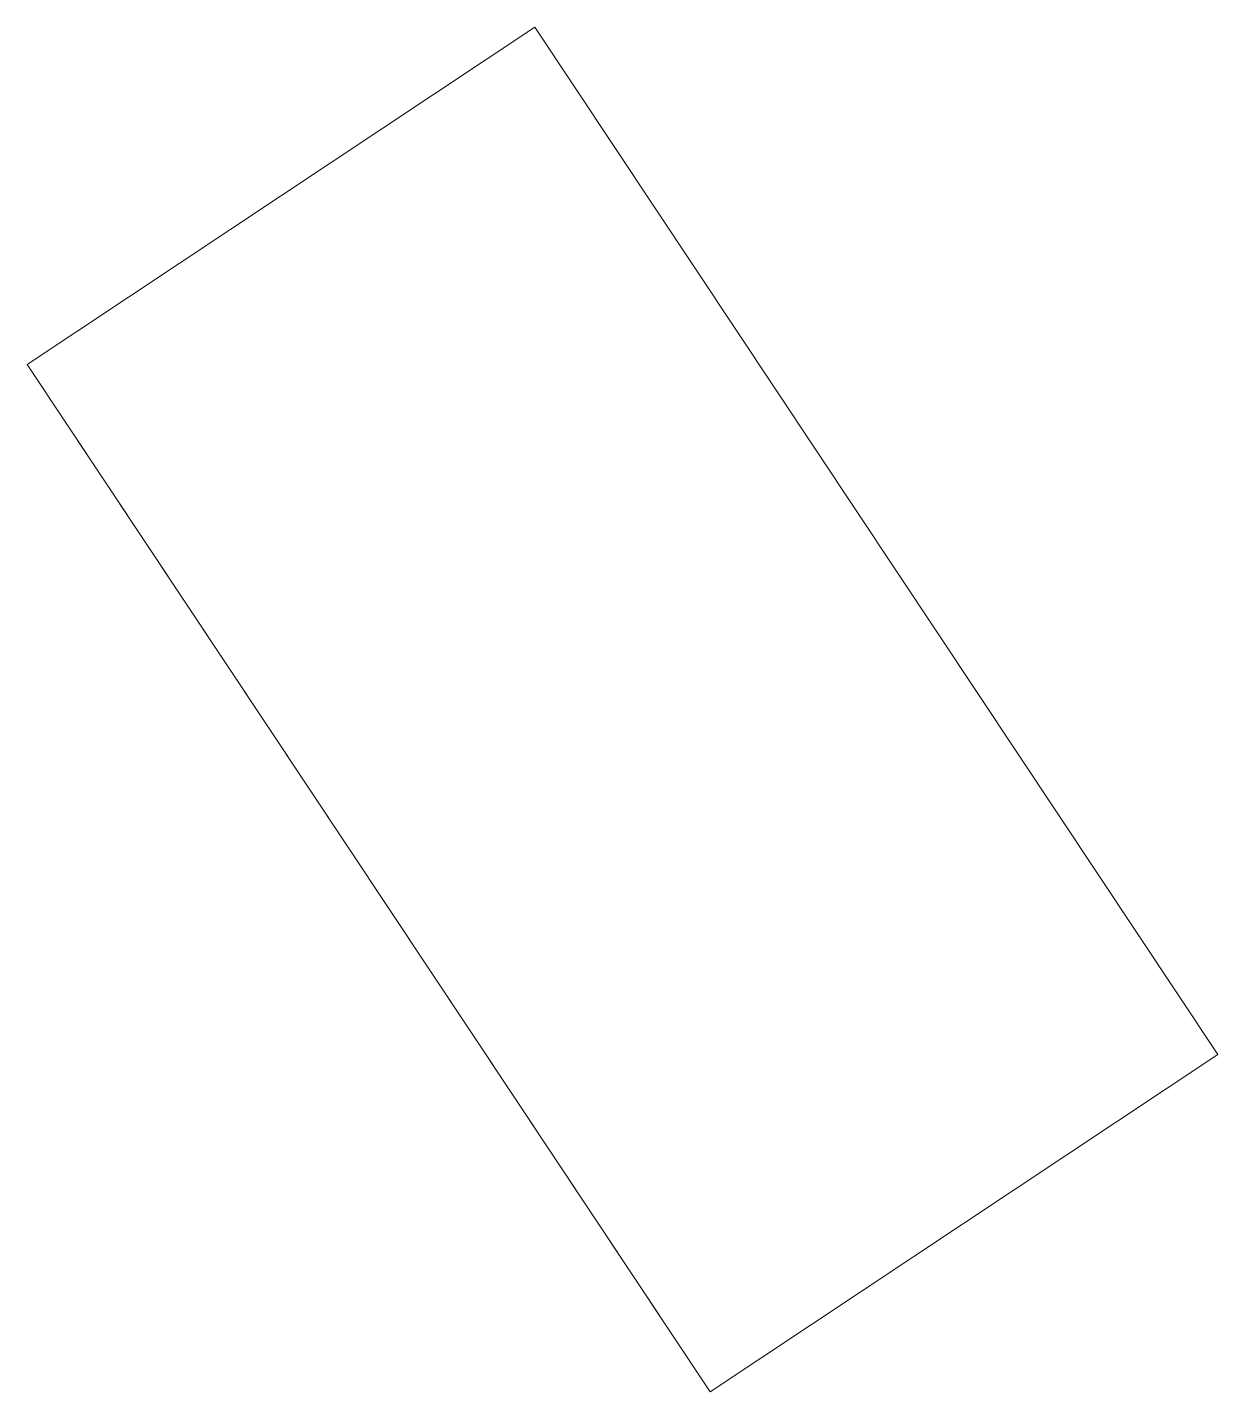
# Model space of a CAD drawing. Header units: millimetres. Extents: x 612772.8 to 612789.2, y 1317099.1 to 1317117.8.
import ezdxf

# ---------------------------------------------------------------- set-up
doc = ezdxf.new("R2010")
doc.units = ezdxf.units.MM
doc.layers.add('Cotas', color=7, linetype='Continuous', lineweight=0)
doc.layers.add('CVL_CUADCON_TIT', color=1, linetype='Continuous')

msp = doc.modelspace()

# ---------------------------------------------------------------- linework, layer by layer
at = {"layer": 'Cotas', "color": 7, "linetype": 'Continuous', "lineweight": 13, "flags": 128}
for points in [[(612781.783, 1317099.709), (612773.259, 1317112.533)], [(612773.259, 1317112.533), (612781.783, 1317099.709)]]:
    msp.add_lwpolyline(points, dxfattribs=at)
at = {"layer": 'CVL_CUADCON_TIT', "color": 2, "lineweight": 18, "ltscale": 0.5, "flags": 128}
msp.add_lwpolyline([(612772.844, 1317113.158), (612779.797, 1317117.779), (612789.151, 1317103.707), (612782.198, 1317099.085), (612772.844, 1317113.158)], dxfattribs=at)

doc.saveas('drawing.dxf')
